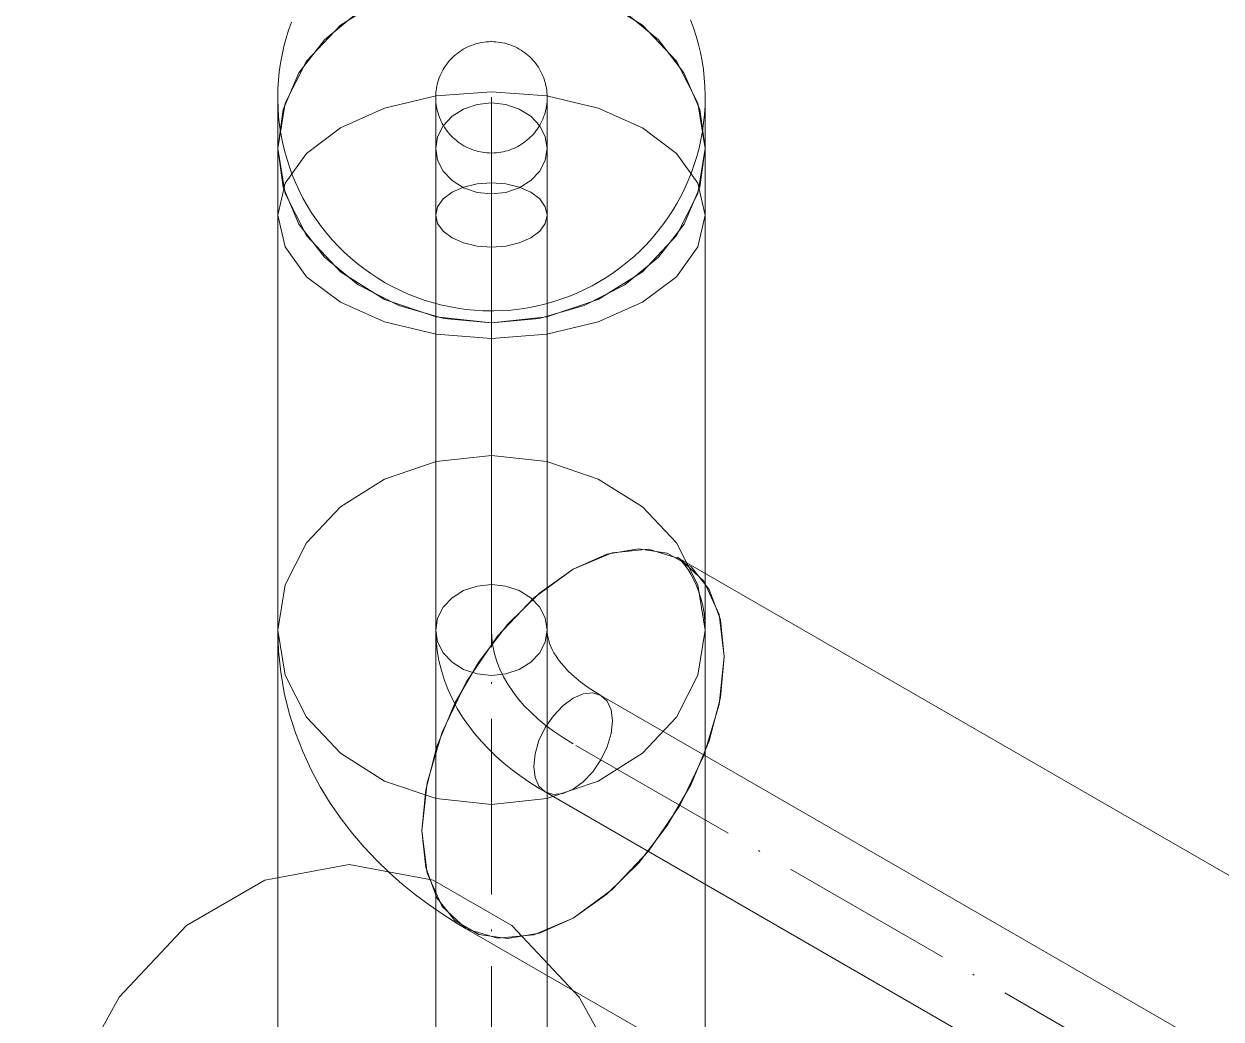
# Model space of a CAD drawing. Header units: millimetres. Extents: x -88595 to 880822, y -1054509 to -148035.
# Drawn here: x 425525.2 to 425593.4, y -313710.8 to -313654.1 of the extents above; entities that cross this region are included whole.
import ezdxf

# ---------------------------------------------------------------- set-up
doc = ezdxf.new("R2010")
doc.units = ezdxf.units.MM
doc.linetypes.add('$12$ADSK_Осевая', pattern=[14, 10, -2, 0, -2])
doc.linetypes.add('$13$ADSK_Осевая', pattern=[14, 10, -2, 0, -2])
for name, color, linetype, lineweight in [('Изоляция', 7, 'Continuous', 18), ('Трубопровод', 7, 'Continuous', 18), ('Трубопроводы', 7, 'Continuous', 18)]:
    doc.layers.add(name, color=color, linetype=linetype, lineweight=lineweight)

# ---------------------------------------------------------------- blocks, each defined once
blk = doc.blocks.new('$0$ADSK_МедьПайка_Отвод-гнутая труба - Отвод _гнутая труба_-V38-В_ОВ3_4')
at = {"layer": 'Трубопроводы', "color": 190, "true_color": 0x8000ff}
for points in [[(-8279.632, 9264.151, 0), (-8279.629, 9264.278, 0), (-8279.622, 9264.404, 0), (-8279.609, 9264.531, 0), (-8279.591, 9264.656, 0), (-8279.569, 9264.781, 0), (-8279.541, 9264.905, 0), (-8279.508, 9265.028, 0), (-8279.471, 9265.149, 0), (-8279.428, 9265.269, 0), (-8279.381, 9265.387, 0), (-8279.329, 9265.503, 0), (-8279.273, 9265.617, 0), (-8279.212, 9265.728, 0), (-8279.147, 9265.837, 0), (-8279.077, 9265.943, 0), (-8279.003, 9266.047, 0), (-8278.926, 9266.147, 0), (-8278.844, 9266.244, 0), (-8278.758, 9266.338, 0), (-8278.669, 9266.428, 0), (-8278.576, 9266.515, 0), (-8278.48, 9266.598, 0), (-8278.38, 9266.677, 0), (-8278.278, 9266.752, 0), (-8278.172, 9266.822, 0), (-8278.064, 9266.889, 0), (-8277.953, 9266.951, 0), (-8277.84, 9267.008, 0), (-8277.725, 9267.061, 0), (-8277.607, 9267.11, 0), (-8277.488, 9267.153, 0), (-8277.367, 9267.192, 0), (-8277.245, 9267.226, 0), (-8277.121, 9267.255, 0), (-8276.996, 9267.279, 0), (-8276.871, 9267.298, 0), (-8276.745, 9267.313, 0), (-8276.618, 9267.321, 0), (-8276.491, 9267.325, 0), (-8276.457, 9267.326, 0)], [(-8276.457, 9267.326, 0), (-8276.33, 9267.323, 0), (-8276.203, 9267.315, 0), (-8276.077, 9267.303, 0), (-8275.951, 9267.285, 0), (-8275.826, 9267.262, 0), (-8275.702, 9267.235, 0), (-8275.579, 9267.202, 0), (-8275.458, 9267.164, 0), (-8275.338, 9267.122, 0), (-8275.22, 9267.075, 0), (-8275.104, 9267.023, 0), (-8274.991, 9266.967, 0), (-8274.879, 9266.906, 0), (-8274.77, 9266.841, 0), (-8274.664, 9266.771, 0), (-8274.561, 9266.697, 0), (-8274.46, 9266.619, 0), (-8274.363, 9266.538, 0), (-8274.269, 9266.452, 0), (-8274.179, 9266.363, 0), (-8274.093, 9266.27, 0), (-8274.01, 9266.174, 0), (-8273.931, 9266.074, 0), (-8273.856, 9265.972, 0), (-8273.785, 9265.866, 0), (-8273.719, 9265.758, 0), (-8273.657, 9265.647, 0), (-8273.599, 9265.534, 0), (-8273.546, 9265.418, 0), (-8273.498, 9265.301, 0), (-8273.454, 9265.182, 0), (-8273.415, 9265.061, 0), (-8273.381, 9264.939, 0), (-8273.352, 9264.815, 0), (-8273.328, 9264.69, 0), (-8273.309, 9264.565, 0), (-8273.295, 9264.438, 0), (-8273.286, 9264.312, 0), (-8273.282, 9264.185, 0), (-8273.282, 9264.151, 0)], [(-8276.457, 9260.976, 0), (-8276.584, 9260.978, 0), (-8276.711, 9260.986, 0), (-8276.837, 9260.998, 0), (-8276.963, 9261.016, 0), (-8277.088, 9261.039, 0), (-8277.212, 9261.067, 0), (-8277.334, 9261.099, 0), (-8277.456, 9261.137, 0), (-8277.575, 9261.179, 0), (-8277.693, 9261.226, 0), (-8277.809, 9261.278, 0), (-8277.923, 9261.334, 0), (-8278.034, 9261.395, 0), (-8278.143, 9261.461, 0), (-8278.25, 9261.53, 0), (-8278.353, 9261.604, 0), (-8278.453, 9261.682, 0), (-8278.55, 9261.764, 0), (-8278.644, 9261.849, 0), (-8278.734, 9261.939, 0), (-8278.821, 9262.031, 0), (-8278.904, 9262.128, 0), (-8278.983, 9262.227, 0), (-8279.058, 9262.33, 0), (-8279.128, 9262.435, 0), (-8279.195, 9262.543, 0), (-8279.257, 9262.654, 0), (-8279.315, 9262.767, 0), (-8279.368, 9262.883, 0), (-8279.416, 9263, 0), (-8279.46, 9263.119, 0), (-8279.499, 9263.24, 0), (-8279.532, 9263.363, 0), (-8279.562, 9263.486, 0), (-8279.586, 9263.611, 0), (-8279.605, 9263.736, 0), (-8279.619, 9263.863, 0), (-8279.628, 9263.989, 0), (-8279.632, 9264.116, 0), (-8279.632, 9264.151, 0)], [(-8279.632, 9257.441, 0), (-8279.632, 9257.952, 0), (-8279.632, 9258.448, 0), (-8279.632, 9258.927, 0), (-8279.632, 9259.389, 0), (-8279.632, 9259.833, 0), (-8279.632, 9260.259, 0), (-8279.632, 9260.666, 0), (-8279.632, 9261.053, 0), (-8279.632, 9261.42, 0), (-8279.632, 9261.765, 0), (-8279.632, 9262.089, 0), (-8279.632, 9262.391, 0), (-8279.632, 9262.67, 0), (-8279.632, 9262.926, 0), (-8279.632, 9263.159, 0), (-8279.632, 9263.368, 0), (-8279.632, 9263.553, 0), (-8279.632, 9263.713, 0), (-8279.632, 9263.849, 0), (-8279.632, 9263.959, 0), (-8279.632, 9264.045, 0), (-8279.632, 9264.106, 0), (-8279.632, 9264.141, 0), (-8279.632, 9264.151, 0)], [(-8279.632, 9264.151, 0), (-8279.632, 9264.138, 0), (-8279.632, 9264.1, 0), (-8279.632, 9264.036, 0), (-8279.632, 9263.948, 0), (-8279.632, 9263.834, 0), (-8279.632, 9263.696, 0), (-8279.632, 9263.532, 0), (-8279.632, 9263.345, 0), (-8279.632, 9263.133, 0), (-8279.632, 9262.897, 0), (-8279.632, 9262.639, 0), (-8279.632, 9262.357, 0), (-8279.632, 9262.052, 0), (-8279.632, 9261.726, 0), (-8279.632, 9261.378, 0), (-8279.632, 9261.237, 0)], [(-8273.282, 9264.151, 0), (-8273.284, 9264.024, 0), (-8273.292, 9263.897, 0), (-8273.305, 9263.771, 0), (-8273.322, 9263.645, 0), (-8273.345, 9263.52, 0), (-8273.373, 9263.396, 0), (-8273.405, 9263.273, 0), (-8273.443, 9263.152, 0), (-8273.485, 9263.032, 0), (-8273.532, 9262.914, 0), (-8273.584, 9262.798, 0), (-8273.641, 9262.684, 0), (-8273.701, 9262.573, 0), (-8273.767, 9262.464, 0), (-8273.836, 9262.358, 0), (-8273.91, 9262.254, 0), (-8273.988, 9262.154, 0), (-8274.07, 9262.057, 0), (-8274.155, 9261.963, 0), (-8274.245, 9261.873, 0), (-8274.338, 9261.786, 0), (-8274.434, 9261.703, 0), (-8274.533, 9261.625, 0), (-8274.636, 9261.55, 0), (-8274.741, 9261.479, 0), (-8274.85, 9261.412, 0), (-8274.96, 9261.35, 0), (-8275.074, 9261.293, 0), (-8275.189, 9261.24, 0), (-8275.306, 9261.191, 0), (-8275.426, 9261.148, 0), (-8275.547, 9261.109, 0), (-8275.669, 9261.075, 0), (-8275.792, 9261.046, 0), (-8275.917, 9261.022, 0), (-8276.043, 9261.003, 0), (-8276.169, 9260.989, 0), (-8276.296, 9260.98, 0), (-8276.423, 9260.976, 0), (-8276.457, 9260.976, 0)], [(-8273.282, 9264.151, 0), (-8273.282, 9264.138, 0), (-8273.282, 9264.1, 0), (-8273.282, 9264.036, 0), (-8273.282, 9263.948, 0), (-8273.282, 9263.834, 0), (-8273.282, 9263.696, 0), (-8273.282, 9263.532, 0), (-8273.282, 9263.345, 0), (-8273.282, 9263.133, 0), (-8273.282, 9262.897, 0), (-8273.282, 9262.639, 0), (-8273.282, 9262.357, 0), (-8273.282, 9262.052, 0), (-8273.282, 9261.726, 0), (-8273.282, 9261.378, 0), (-8273.282, 9261.009, 0), (-8273.282, 9260.62, 0), (-8273.282, 9260.211, 0), (-8273.282, 9259.782, 0), (-8273.282, 9259.336, 0), (-8273.282, 9258.872, 0), (-8273.282, 9258.39, 0), (-8273.282, 9257.893, 0), (-8273.282, 9257.441, 0)], [(-8273.282, 9261.237, 0), (-8273.282, 9261.594, 0), (-8273.282, 9261.928, 0), (-8273.282, 9262.241, 0), (-8273.282, 9262.532, 0), (-8273.282, 9262.8, 0), (-8273.282, 9263.045, 0), (-8273.282, 9263.266, 0), (-8273.282, 9263.463, 0), (-8273.282, 9263.635, 0), (-8273.282, 9263.783, 0), (-8273.282, 9263.907, 0), (-8273.282, 9264.005, 0), (-8273.282, 9264.078, 0), (-8273.282, 9264.126, 0), (-8273.282, 9264.149, 0)], [(-8276.457, 9263.83, 0), (-8277.279, 9263.742, 0), (-8278.044, 9263.483, 0), (-8278.702, 9263.071, 0), (-8279.206, 9262.534, 0), (-8279.524, 9261.908, 0), (-8279.632, 9261.237, 0), (-8279.524, 9260.567, 0), (-8279.206, 9259.941, 0), (-8278.702, 9259.404, 0), (-8278.044, 9258.992, 0), (-8277.279, 9258.733, 0), (-8276.457, 9258.645, 0)], [(-8276.457, 9258.645, 0), (-8275.635, 9258.733, 0), (-8274.869, 9258.992, 0), (-8274.212, 9259.404, 0), (-8273.707, 9259.941, 0), (-8273.39, 9260.567, 0), (-8273.282, 9261.237, 0), (-8273.39, 9261.908, 0), (-8273.707, 9262.534, 0), (-8274.212, 9263.071, 0), (-8274.869, 9263.483, 0), (-8275.635, 9263.742, 0), (-8276.457, 9263.83, 0)], [(-8276.457, 9255.608, 0), (-8277.279, 9255.67, 0), (-8278.044, 9255.854, 0), (-8278.702, 9256.145, 0), (-8279.206, 9256.524, 0), (-8279.524, 9256.967, 0), (-8279.632, 9257.441, 0), (-8279.524, 9257.915, 0), (-8279.206, 9258.358, 0), (-8278.702, 9258.737, 0), (-8278.044, 9259.029, 0), (-8277.279, 9259.212, 0), (-8276.457, 9259.274, 0)], [(-8276.457, 9259.274, 0), (-8275.635, 9259.212, 0), (-8274.869, 9259.029, 0), (-8274.212, 9258.737, 0), (-8273.707, 9258.358, 0), (-8273.39, 9257.915, 0), (-8273.282, 9257.441, 0), (-8273.39, 9256.967, 0), (-8273.707, 9256.524, 0), (-8274.212, 9256.145, 0), (-8274.869, 9255.854, 0), (-8275.635, 9255.67, 0), (-8276.457, 9255.608, 0)]]:
    blk.add_polyline3d(points, dxfattribs=at)
blk = doc.blocks.new('$0$ADSK_МедьПайка_Отвод-гнутая труба - Отвод _гнутая труба_-V39-В_ОВ3_4')
at = {"layer": 'Трубопроводы', "color": 190, "true_color": 0x8000ff}
for points in [[(-8279.632, 9233.785, 0), (-8279.524, 9234.456, 0), (-8279.206, 9235.081, 0), (-8278.702, 9235.618, 0), (-8278.044, 9236.03, 0), (-8277.279, 9236.289, 0), (-8276.457, 9236.377, 0), (-8275.635, 9236.289, 0), (-8274.869, 9236.03, 0), (-8274.212, 9235.618, 0), (-8273.707, 9235.081, 0), (-8273.39, 9234.456, 0), (-8273.282, 9233.785, 0)], [(-8279.632, 9233.785, 0), (-8279.612, 9233.199, 0), (-8279.551, 9232.616, 0), (-8279.451, 9232.039, 0), (-8279.312, 9231.47, 0), (-8279.136, 9230.912, 0), (-8278.925, 9230.367, 0), (-8278.681, 9229.836, 0), (-8278.405, 9229.321, 0), (-8278.099, 9228.822, 0), (-8277.765, 9228.34, 0), (-8277.405, 9227.874, 0), (-8277.021, 9227.426, 0), (-8276.613, 9226.995, 0), (-8276.183, 9226.581, 0), (-8275.732, 9226.183, 0), (-8275.261, 9225.802, 0), (-8274.771, 9225.438, 0), (-8274.262, 9225.089, 0), (-8273.737, 9224.757, 0), (-8273.395, 9224.554, 0)], [(-8273.282, 9233.785, 0), (-8273.39, 9233.114, 0), (-8273.707, 9232.489, 0), (-8274.212, 9231.952, 0), (-8274.869, 9231.54, 0), (-8275.635, 9231.281, 0), (-8276.457, 9231.192, 0), (-8277.279, 9231.281, 0), (-8278.044, 9231.54, 0), (-8278.702, 9231.952, 0), (-8279.206, 9232.489, 0), (-8279.524, 9233.114, 0), (-8279.632, 9233.785, 0)], [(-8273.282, 9233.785, 0), (-8273.277, 9233.638, 0), (-8273.261, 9233.489, 0), (-8273.235, 9233.337, 0), (-8273.196, 9233.179, 0), (-8273.145, 9233.016, 0), (-8273.079, 9232.845, 0), (-8272.997, 9232.667, 0), (-8272.897, 9232.482, 0), (-8272.779, 9232.29, 0), (-8272.642, 9232.092, 0), (-8272.484, 9231.887, 0), (-8272.305, 9231.679, 0), (-8272.104, 9231.466, 0), (-8271.881, 9231.252, 0), (-8271.636, 9231.036, 0), (-8271.369, 9230.82, 0), (-8271.081, 9230.606, 0), (-8270.771, 9230.393, 0), (-8270.44, 9230.184, 0), (-8270.22, 9230.054, 0)], [(-8269.562, 9228.6, 0), (-8269.639, 9229.227, 0), (-8269.863, 9229.723, 0), (-8270.22, 9230.054, 0), (-8270.685, 9230.197, 0), (-8271.226, 9230.143, 0), (-8271.807, 9229.896, 0), (-8272.388, 9229.472, 0), (-8272.93, 9228.901, 0), (-8273.395, 9228.22, 0), (-8273.751, 9227.478, 0), (-8273.976, 9226.723, 0), (-8274.052, 9226.008, 0)], [(-8274.052, 9226.008, 0), (-8273.976, 9225.381, 0), (-8273.751, 9224.885, 0), (-8273.395, 9224.554, 0), (-8272.93, 9224.411, 0), (-8272.388, 9224.464, 0), (-8271.807, 9224.712, 0), (-8271.226, 9225.135, 0), (-8270.685, 9225.707, 0), (-8270.22, 9226.387, 0), (-8269.863, 9227.13, 0), (-8269.639, 9227.885, 0), (-8269.562, 9228.6, 0)]]:
    blk.add_polyline3d(points, dxfattribs=at)

msp = doc.modelspace()

# ---------------------------------------------------------------- linework, layer by layer
at = {"layer": 'Изоляция', "color": 190, "true_color": 0x8000ff}
for p, q in [((425539.615, -313661.213), (425539.615, -314267.736)), ((425563.965, -314267.736), (425563.965, -313661.213)), ((425656.829, -313739.048), (425562.527, -313684.602)), ((425550.352, -313705.69), (425644.654, -313760.136))]:
    msp.add_line(p, q, dxfattribs=at)
for points in [[(425539.615, -313661.213, 0), (425540.029, -313658.64, 0), (425541.246, -313656.242, 0), (425543.18, -313654.183, 0), (425545.702, -313652.604, 0), (425548.638, -313651.61, 0), (425551.79, -313651.272, 0)], [(425551.79, -313651.272, 0), (425549.079, -313651.521, 0), (425546.505, -313652.257, 0), (425544.197, -313653.442, 0), (425542.269, -313655.016, 0), (425540.819, -313656.901, 0), (425539.919, -313659.002, 0), (425539.615, -313661.213, 0)], [(425551.79, -313651.272, 0), (425554.941, -313651.61, 0), (425557.877, -313652.604, 0), (425560.399, -313654.183, 0), (425562.333, -313656.242, 0), (425563.55, -313658.64, 0), (425563.965, -313661.213, 0)], [(425563.965, -313661.213, 0), (425563.659, -313658.999, 0), (425562.758, -313656.898, 0), (425561.307, -313655.013, 0), (425559.379, -313653.439, 0), (425557.07, -313652.255, 0), (425554.497, -313651.521, 0), (425551.79, -313651.272, 0)], [(425539.615, -313658.299, 0), (425539.624, -313657.813, 0), (425539.653, -313657.326, 0), (425539.702, -313656.842, 0), (425539.77, -313656.36, 0), (425539.857, -313655.881, 0), (425539.963, -313655.405, 0), (425540.089, -313654.935, 0), (425540.233, -313654.47, 0), (425540.395, -313654.01, 0)], [(425563.137, -313653.888, 0), (425563.304, -313654.345, 0), (425563.453, -313654.809, 0), (425563.584, -313655.278, 0), (425563.695, -313655.752, 0), (425563.787, -313656.23, 0), (425563.861, -313656.712, 0), (425563.914, -313657.195, 0), (425563.949, -313657.681, 0), (425563.964, -313658.168, 0), (425563.965, -313658.299, 0)], [(425539.615, -313665.009, 0), (425540.029, -313663.19, 0), (425541.246, -313661.494, 0), (425543.18, -313660.039, 0), (425545.702, -313658.921, 0), (425548.638, -313658.219, 0), (425551.79, -313657.98, 0)], [(425551.79, -313670.474, 0), (425551.303, -313670.465, 0), (425550.817, -313670.435, 0), (425550.332, -313670.387, 0), (425549.85, -313670.319, 0), (425549.371, -313670.232, 0), (425548.895, -313670.125, 0), (425548.425, -313670, 0), (425547.96, -313669.856, 0), (425547.501, -313669.694, 0), (425547.048, -313669.513, 0), (425546.604, -313669.315, 0), (425546.167, -313669.099, 0), (425545.74, -313668.865, 0), (425545.322, -313668.615, 0), (425544.915, -313668.348, 0), (425544.519, -313668.065, 0), (425544.134, -313667.766, 0), (425543.762, -313667.453, 0), (425543.402, -313667.124, 0), (425543.056, -313666.782, 0), (425542.723, -313666.426, 0), (425542.406, -313666.057, 0), (425542.103, -313665.675, 0), (425541.816, -313665.282, 0), (425541.545, -313664.878, 0), (425541.29, -313664.463, 0), (425541.052, -313664.038, 0), (425540.831, -313663.604, 0), (425540.627, -313663.161, 0), (425540.442, -313662.711, 0), (425540.275, -313662.254, 0), (425540.126, -313661.79, 0), (425539.995, -313661.321, 0), (425539.884, -313660.847, 0), (425539.792, -313660.369, 0), (425539.719, -313659.887, 0), (425539.665, -313659.403, 0), (425539.63, -313658.918, 0), (425539.615, -313658.431, 0), (425539.615, -313658.299, 0)], [(425539.615, -313665.009, 0), (425539.615, -313664.498, 0), (425539.615, -313664.002, 0), (425539.615, -313663.523, 0), (425539.615, -313663.061, 0), (425539.615, -313662.617, 0), (425539.615, -313662.191, 0), (425539.615, -313661.784, 0), (425539.615, -313661.397, 0), (425539.615, -313661.03, 0), (425539.615, -313660.685, 0), (425539.615, -313660.361, 0), (425539.615, -313660.059, 0), (425539.615, -313659.78, 0), (425539.615, -313659.524, 0), (425539.615, -313659.291, 0), (425539.615, -313659.082, 0), (425539.615, -313658.897, 0), (425539.615, -313658.737, 0), (425539.615, -313658.601, 0), (425539.615, -313658.491, 0), (425539.615, -313658.405, 0), (425539.615, -313658.344, 0), (425539.615, -313658.309, 0), (425539.615, -313658.299, 0)], [(425539.615, -313658.299, 0), (425539.615, -313658.312, 0), (425539.615, -313658.35, 0), (425539.615, -313658.414, 0), (425539.615, -313658.502, 0), (425539.615, -313658.616, 0), (425539.615, -313658.754, 0), (425539.615, -313658.918, 0), (425539.615, -313659.105, 0), (425539.615, -313659.317, 0), (425539.615, -313659.553, 0), (425539.615, -313659.811, 0), (425539.615, -313660.093, 0), (425539.615, -313660.398, 0), (425539.615, -313660.724, 0), (425539.615, -313661.072, 0), (425539.615, -313661.213, 0)], [(425560.399, -313660.039, 0), (425557.877, -313658.921, 0), (425554.941, -313658.219, 0), (425551.79, -313657.98, 0), (425548.638, -313658.219, 0), (425545.702, -313658.921, 0), (425543.18, -313660.039, 0)], [(425551.79, -313657.98, 0), (425554.941, -313658.219, 0), (425557.877, -313658.921, 0), (425560.399, -313660.039, 0), (425562.333, -313661.494, 0), (425563.55, -313663.19, 0), (425563.965, -313665.009, 0)], [(425563.965, -313658.299, 0), (425563.955, -313658.786, 0), (425563.926, -313659.272, 0), (425563.877, -313659.757, 0), (425563.809, -313660.239, 0), (425563.722, -313660.718, 0), (425563.616, -313661.193, 0), (425563.49, -313661.664, 0), (425563.346, -313662.129, 0), (425563.184, -313662.588, 0), (425563.003, -313663.041, 0), (425562.805, -313663.485, 0), (425562.589, -313663.922, 0), (425562.355, -313664.349, 0), (425562.105, -313664.767, 0), (425561.838, -313665.174, 0), (425561.555, -313665.57, 0), (425561.256, -313665.955, 0), (425560.943, -313666.327, 0), (425560.614, -313666.687, 0), (425560.272, -313667.033, 0), (425559.916, -313667.365, 0), (425559.547, -313667.683, 0), (425559.165, -313667.986, 0), (425558.772, -313668.273, 0), (425558.368, -313668.544, 0), (425557.953, -313668.799, 0), (425557.528, -313669.037, 0), (425557.094, -313669.258, 0), (425556.651, -313669.461, 0), (425556.201, -313669.647, 0), (425555.744, -313669.814, 0), (425555.28, -313669.963, 0), (425554.811, -313670.094, 0), (425554.337, -313670.205, 0), (425553.859, -313670.297, 0), (425553.377, -313670.37, 0), (425552.893, -313670.424, 0), (425552.408, -313670.459, 0), (425551.921, -313670.474, 0), (425551.79, -313670.474, 0)], [(425563.965, -313658.299, 0), (425563.965, -313658.312, 0), (425563.965, -313658.35, 0), (425563.965, -313658.414, 0), (425563.965, -313658.502, 0), (425563.965, -313658.616, 0), (425563.965, -313658.754, 0), (425563.965, -313658.918, 0), (425563.965, -313659.105, 0), (425563.965, -313659.317, 0), (425563.965, -313659.553, 0), (425563.965, -313659.811, 0), (425563.965, -313660.093, 0), (425563.965, -313660.398, 0), (425563.965, -313660.724, 0), (425563.965, -313661.072, 0), (425563.965, -313661.441, 0), (425563.965, -313661.83, 0), (425563.965, -313662.24, 0), (425563.965, -313662.668, 0), (425563.965, -313663.114, 0), (425563.965, -313663.578, 0), (425563.965, -313664.06, 0), (425563.965, -313664.557, 0), (425563.965, -313665.009, 0)], [(425563.965, -313661.213, 0), (425563.965, -313660.856, 0), (425563.965, -313660.522, 0), (425563.965, -313660.209, 0), (425563.965, -313659.918, 0), (425563.965, -313659.65, 0), (425563.965, -313659.405, 0), (425563.965, -313659.184, 0), (425563.965, -313658.987, 0), (425563.965, -313658.815, 0), (425563.965, -313658.667, 0), (425563.965, -313658.543, 0), (425563.965, -313658.445, 0), (425563.965, -313658.372, 0), (425563.965, -313658.324, 0), (425563.965, -313658.301, 0)], [(425543.18, -313660.039, 0), (425541.246, -313661.494, 0), (425540.029, -313663.19, 0), (425539.615, -313665.009, 0), (425540.029, -313666.828, 0), (425541.246, -313668.524, 0), (425543.18, -313669.979, 0)], [(425560.399, -313669.979, 0), (425562.333, -313668.524, 0), (425563.55, -313666.828, 0), (425563.965, -313665.009, 0), (425563.55, -313663.19, 0), (425562.333, -313661.494, 0), (425560.399, -313660.039, 0)], [(425551.79, -313671.153, 0), (425548.638, -313670.815, 0), (425545.702, -313669.822, 0), (425543.18, -313668.242, 0), (425541.246, -313666.183, 0), (425540.029, -313663.785, 0), (425539.615, -313661.213, 0)], [(425539.615, -313661.213, 0), (425539.92, -313663.426, 0), (425540.821, -313665.527, 0), (425542.272, -313667.412, 0), (425544.2, -313668.986, 0), (425546.509, -313670.17, 0), (425549.082, -313670.904, 0), (425551.79, -313671.153, 0)], [(425563.965, -313661.213, 0), (425563.55, -313663.785, 0), (425562.333, -313666.183, 0), (425560.399, -313668.242, 0), (425557.877, -313669.822, 0), (425554.941, -313670.815, 0), (425551.79, -313671.153, 0)], [(425551.79, -313671.153, 0), (425554.5, -313670.904, 0), (425557.074, -313670.168, 0), (425559.382, -313668.983, 0), (425561.31, -313667.409, 0), (425562.76, -313665.524, 0), (425563.66, -313663.423, 0), (425563.965, -313661.213, 0)], [(425551.79, -313672.038, 0), (425548.638, -313671.799, 0), (425545.702, -313671.096, 0), (425543.18, -313669.979, 0), (425541.246, -313668.524, 0), (425540.029, -313666.828, 0), (425539.615, -313665.009, 0)], [(425563.965, -313665.009, 0), (425563.55, -313666.828, 0), (425562.333, -313668.524, 0), (425560.399, -313669.979, 0), (425557.877, -313671.096, 0), (425554.941, -313671.799, 0), (425551.79, -313672.038, 0)], [(425543.18, -313669.979, 0), (425545.702, -313671.096, 0), (425548.638, -313671.799, 0), (425551.79, -313672.038, 0), (425554.941, -313671.799, 0), (425557.877, -313671.096, 0), (425560.399, -313669.979, 0)], [(425551.79, -313678.724, 0), (425548.638, -313679.063, 0), (425545.702, -313680.056, 0), (425543.18, -313681.636, 0), (425541.246, -313683.695, 0), (425540.029, -313686.092, 0), (425539.615, -313688.665, 0)], [(425539.615, -313688.665, 0), (425540.029, -313686.092, 0), (425541.246, -313683.695, 0), (425543.18, -313681.636, 0), (425545.702, -313680.056, 0), (425548.638, -313679.063, 0), (425551.79, -313678.724, 0)], [(425563.965, -313688.665, 0), (425563.55, -313686.092, 0), (425562.333, -313683.695, 0), (425560.399, -313681.636, 0), (425557.877, -313680.056, 0), (425554.941, -313679.063, 0), (425551.79, -313678.724, 0)], [(425551.79, -313678.724, 0), (425554.941, -313679.063, 0), (425557.877, -313680.056, 0), (425560.399, -313681.636, 0), (425562.333, -313683.695, 0), (425563.55, -313686.092, 0), (425563.965, -313688.665, 0)], [(425565.048, -313690.176, 0), (425564.832, -313688.087, 0), (425564.195, -313686.354, 0), (425563.169, -313685.061, 0), (425561.806, -313684.275, 0), (425560.173, -313684.033, 0), (425558.354, -313684.349, 0), (425556.439, -313685.205, 0)], [(425556.439, -313685.205, 0), (425558.667, -313684.258, 0), (425560.744, -313684.052, 0), (425562.527, -313684.602, 0), (425563.895, -313685.871, 0), (425564.755, -313687.772, 0), (425565.048, -313690.176, 0)], [(425562.39, -313684.516, 0), (425562.403, -313684.525, 0), (425562.442, -313684.551, 0), (425562.506, -313684.59, 0), (425562.527, -313684.602, 0)], [(425563.965, -313688.665, 0), (425563.948, -313688.19, 0), (425563.9, -313687.723, 0), (425563.822, -313687.273, 0), (425563.718, -313686.848, 0), (425563.593, -313686.453, 0), (425563.454, -313686.092, 0), (425563.306, -313685.77, 0), (425563.155, -313685.487, 0), (425563.006, -313685.245, 0), (425562.865, -313685.041, 0), (425562.737, -313684.875, 0), (425562.625, -313684.744, 0), (425562.533, -313684.646, 0), (425562.462, -313684.578, 0), (425562.414, -313684.536, 0), (425562.392, -313684.517, 0), (425562.39, -313684.516, 0)], [(425556.439, -313685.205, 0), (425554.523, -313686.561, 0), (425552.703, -313688.348, 0), (425551.07, -313690.475, 0), (425549.707, -313692.836, 0), (425548.682, -313695.313, 0), (425548.046, -313697.781, 0), (425547.83, -313700.117, 0)], [(425547.83, -313700.117, 0), (425548.124, -313697.374, 0), (425548.984, -313694.48, 0), (425550.352, -313691.631, 0), (425552.135, -313689.022, 0), (425554.211, -313686.83, 0), (425556.439, -313685.205, 0)], [(425539.615, -313688.665, 0), (425540.029, -313691.238, 0), (425541.246, -313693.636, 0), (425543.18, -313695.694, 0), (425545.702, -313697.274, 0), (425548.638, -313698.267, 0), (425551.79, -313698.606, 0)], [(425539.615, -313688.665, 0), (425539.656, -313689.874, 0), (425539.781, -313691.072, 0), (425539.986, -313692.251, 0), (425540.267, -313693.403, 0), (425540.618, -313694.519, 0), (425541.035, -313695.595, 0), (425541.51, -313696.626, 0), (425542.036, -313697.609, 0), (425542.608, -313698.543, 0), (425543.22, -313699.428, 0), (425543.866, -313700.263, 0), (425544.542, -313701.051, 0), (425545.243, -313701.792, 0), (425545.967, -313702.49, 0), (425546.71, -313703.145, 0), (425547.471, -313703.76, 0), (425548.246, -313704.337, 0), (425549.035, -313704.878, 0), (425549.837, -313705.385, 0), (425550.352, -313705.69, 0)], [(425551.79, -313698.606, 0), (425548.638, -313698.267, 0), (425545.702, -313697.274, 0), (425543.18, -313695.694, 0), (425541.246, -313693.636, 0), (425540.029, -313691.238, 0), (425539.615, -313688.665, 0)], [(425551.79, -313698.606, 0), (425554.941, -313698.267, 0), (425557.877, -313697.274, 0), (425560.399, -313695.694, 0), (425562.333, -313693.636, 0), (425563.55, -313691.238, 0), (425563.965, -313688.665, 0)], [(425563.965, -313688.665, 0), (425563.55, -313691.238, 0), (425562.333, -313693.636, 0), (425560.399, -313695.694, 0), (425557.877, -313697.274, 0), (425554.941, -313698.267, 0), (425551.79, -313698.606, 0)], [(425556.439, -313705.087, 0), (425558.356, -313703.731, 0), (425560.176, -313701.944, 0), (425561.808, -313699.817, 0), (425563.171, -313697.456, 0), (425564.196, -313694.979, 0), (425564.833, -313692.511, 0), (425565.048, -313690.176, 0)], [(425565.048, -313690.176, 0), (425564.755, -313692.918, 0), (425563.895, -313695.812, 0), (425562.527, -313698.661, 0), (425560.744, -313701.27, 0), (425558.667, -313703.462, 0), (425556.439, -313705.087, 0)], [(425547.83, -313700.117, 0), (425548.046, -313702.205, 0), (425548.683, -313703.939, 0), (425549.709, -313705.231, 0), (425551.073, -313706.018, 0), (425552.705, -313706.259, 0), (425554.525, -313705.943, 0), (425556.439, -313705.087, 0)], [(425556.439, -313705.087, 0), (425554.211, -313706.035, 0), (425552.135, -313706.24, 0), (425550.352, -313705.69, 0), (425548.984, -313704.421, 0), (425548.124, -313702.52, 0), (425547.83, -313700.117, 0)]]:
    msp.add_polyline3d(points, dxfattribs=at)
at = {"layer": 'Изоляция', "color": 134, "true_color": 0x00a6a6}
for points in [[(425543.68, -313702.04, 0), (425538.886, -313702.92, 0), (425534.418, -313705.5, 0), (425530.581, -313709.603, 0), (425527.637, -313714.951, 0), (425525.786, -313721.178, 0), (425525.155, -313727.861, 0)], [(425562.205, -313727.861, 0), (425561.574, -313721.178, 0), (425559.723, -313714.951, 0), (425556.779, -313709.603, 0), (425552.943, -313705.5, 0), (425548.475, -313702.92, 0), (425543.68, -313702.04, 0)]]:
    msp.add_polyline3d(points, dxfattribs=at)
at = {"layer": 'Трубопровод', "color": 190, "true_color": 0x8000ff}
for p, q in [((425548.615, -313661.213), (425548.615, -314267.736)), ((425554.965, -314267.736), (425554.965, -313661.213)), ((425652.329, -313746.842), (425558.027, -313692.396)), ((425554.852, -313697.896), (425649.154, -313752.341))]:
    msp.add_line(p, q, dxfattribs=at)
at = {"layer": 'Трубопровод', "color": 190, "linetype": '$12$ADSK_Осевая', "true_color": 0x8000ff}
for p, q in [((425551.79, -313661.213), (425551.79, -313688.665)), ((425551.79, -313661.213), (425551.79, -313688.665)), ((425551.79, -314267.736), (425551.79, -313665.009)), ((425551.79, -314267.736), (425551.79, -313665.009)), ((425650.742, -313749.592), (425556.439, -313695.146)), ((425650.742, -313749.592), (425556.439, -313695.146))]:
    msp.add_line(p, q, dxfattribs=at)
at = {"layer": 'Трубопровод', "color": 190, "true_color": 0x8000ff}
for points in [[(425548.615, -313661.213, 0), (425548.723, -313660.542, 0), (425549.04, -313659.916, 0), (425549.544, -313659.379, 0), (425550.202, -313658.967, 0), (425550.968, -313658.708, 0), (425551.79, -313658.62, 0)], [(425551.79, -313658.62, 0), (425552.611, -313658.708, 0), (425553.377, -313658.967, 0), (425554.035, -313659.379, 0), (425554.539, -313659.916, 0), (425554.856, -313660.542, 0), (425554.965, -313661.213, 0)], [(425551.79, -313663.805, 0), (425550.968, -313663.717, 0), (425550.202, -313663.458, 0), (425549.544, -313663.046, 0), (425549.04, -313662.509, 0), (425548.723, -313661.883, 0), (425548.615, -313661.213, 0)], [(425554.965, -313661.213, 0), (425554.856, -313661.883, 0), (425554.539, -313662.509, 0), (425554.035, -313663.046, 0), (425553.377, -313663.458, 0), (425552.611, -313663.717, 0), (425551.79, -313663.805, 0)], [(425554.035, -313663.713, 0), (425553.377, -313663.421, 0), (425552.611, -313663.238, 0), (425551.79, -313663.176, 0), (425550.968, -313663.238, 0), (425550.202, -313663.421, 0), (425549.544, -313663.713, 0)], [(425549.544, -313663.713, 0), (425549.04, -313664.092, 0), (425548.723, -313664.535, 0), (425548.615, -313665.009, 0), (425548.723, -313665.483, 0), (425549.04, -313665.926, 0), (425549.544, -313666.305, 0)], [(425554.035, -313666.305, 0), (425554.539, -313665.926, 0), (425554.856, -313665.483, 0), (425554.965, -313665.009, 0), (425554.856, -313664.535, 0), (425554.539, -313664.092, 0), (425554.035, -313663.713, 0)], [(425549.544, -313666.305, 0), (425550.202, -313666.596, 0), (425550.968, -313666.78, 0), (425551.79, -313666.842, 0), (425552.611, -313666.78, 0), (425553.377, -313666.596, 0), (425554.035, -313666.305, 0)], [(425551.79, -313686.073, 0), (425550.968, -313686.161, 0), (425550.202, -313686.42, 0), (425549.544, -313686.832, 0), (425549.04, -313687.369, 0), (425548.723, -313687.994, 0), (425548.615, -313688.665, 0)], [(425554.965, -313688.665, 0), (425554.856, -313687.994, 0), (425554.539, -313687.369, 0), (425554.035, -313686.832, 0), (425553.377, -313686.42, 0), (425552.611, -313686.161, 0), (425551.79, -313686.073, 0)], [(425548.615, -313688.665, 0), (425548.723, -313689.336, 0), (425549.04, -313689.961, 0), (425549.544, -313690.498, 0), (425550.202, -313690.91, 0), (425550.968, -313691.169, 0), (425551.79, -313691.258, 0)], [(425551.79, -313691.258, 0), (425552.611, -313691.169, 0), (425553.377, -313690.91, 0), (425554.035, -313690.498, 0), (425554.539, -313689.961, 0), (425554.856, -313689.336, 0), (425554.965, -313688.665, 0)], [(425554.194, -313696.442, 0), (425554.271, -313695.727, 0), (425554.495, -313694.972, 0), (425554.852, -313694.23, 0), (425555.317, -313693.549, 0), (425555.858, -313692.978, 0), (425556.439, -313692.554, 0)], [(425556.439, -313692.554, 0), (425557.02, -313692.307, 0), (425557.562, -313692.253, 0), (425558.027, -313692.396, 0), (425558.383, -313692.727, 0), (425558.608, -313693.223, 0), (425558.684, -313693.85, 0)], [(425558.684, -313693.85, 0), (425558.608, -313694.565, 0), (425558.383, -313695.32, 0), (425558.027, -313696.063, 0), (425557.562, -313696.743, 0), (425557.02, -313697.315, 0), (425556.439, -313697.738, 0)], [(425556.439, -313697.738, 0), (425555.858, -313697.986, 0), (425555.317, -313698.039, 0), (425554.852, -313697.896, 0), (425554.495, -313697.565, 0), (425554.271, -313697.069, 0), (425554.194, -313696.442, 0)]]:
    msp.add_polyline3d(points, dxfattribs=at)
at = {"layer": 'Трубопроводы', "color": 190, "linetype": '$12$ADSK_Осевая', "true_color": 0x8000ff}
msp.add_line((425551.79, -313665.009), (425551.79, -313658.299), dxfattribs=at)
at = {"layer": 'Трубопроводы', "color": 190, "linetype": '$13$ADSK_Осевая', "true_color": 0x8000ff}
msp.add_ellipse((425567.665, -313688.665), major_axis=(15.875, 0), ratio=0.57735, start_param=3.141593, end_param=3.926991, dxfattribs=at)

# ---------------------------------------------------------------- block references
at = {"layer": 'Трубопроводы', "color": 190, "true_color": 0x8000ff}
for name in ['$0$ADSK_МедьПайка_Отвод-гнутая труба - Отвод _гнутая труба_-V38-В_ОВ3_4', '$0$ADSK_МедьПайка_Отвод-гнутая труба - Отвод _гнутая труба_-V39-В_ОВ3_4']:
    msp.add_blockref(name, (433828.246, -322922.45), dxfattribs=at)

doc.saveas('drawing.dxf')
